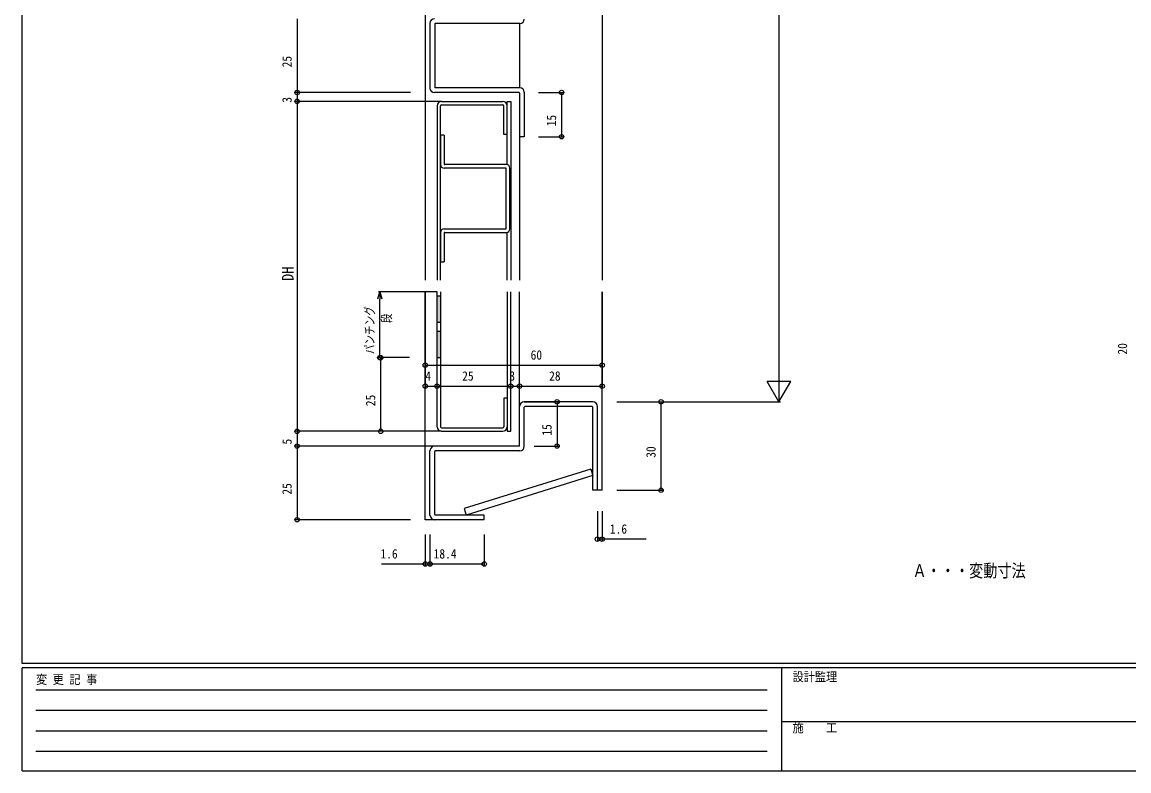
# Model space of a CAD drawing. Units: millimetres, scale not verified. Extents: x -397 to 397, y -282 to 282.
# Drawn here: x -393.9 to -18.4, y -282.1 to -28.1 of the extents above; entities that cross this region are included whole.
import ezdxf
from ezdxf.enums import TextEntityAlignment as Align

# ---------------------------------------------------------------- set-up
doc = ezdxf.new("R2010")
doc.units = ezdxf.units.MM
doc.header["$LTSCALE"] = 2
for name, color, linetype in [('0-1_USER1', 3, 'Continuous'), ('0-2_YKK_11', 7, 'Continuous'), ('0-3_YKK_12', 2, 'Continuous'), ('0-4_YKK_13', 4, 'Continuous'), ('0-7_YKK_D', 6, 'Continuous'), ('0-8_YKK_ZWAK', 7, 'Continuous')]:
    doc.layers.add(name, color=color, linetype=linetype)
doc.styles.add('ＭＳ ゴシック', font='')
doc.styles.get('ＭＳ ゴシック').set_extended_font_data('MS Gothic')

msp = doc.modelspace()

# ---------------------------------------------------------------- linework, layer by layer
at = {"layer": '0-2_YKK_11'}
for p, q in [((-255.538, -28.467), (-255.538, -50.467)), ((-253.938, -28.767), (-253.938, -50.167)), ((-225.038, -28.567), (-253.738, -28.567)), ((-225.338, -51.967), (-254.038, -51.967)), ((-225.038, -50.367), (-253.738, -50.367)), ((-225.138, -52.167), (-225.138, -66.967)), ((-223.538, -51.867), (-223.538, -66.967)), ((-251.638, -54.967), (-230.838, -54.967)), ((-251.638, -56.167), (-230.838, -56.167)), ((-229.338, -76.43), (-229.338, -54.967)), ((-229.338, -54.967), (-228.138, -54.967)), ((-228.138, -54.967), (-228.138, -115.628)), ((-253.138, -56.467), (-253.138, -115.628)), ((-251.938, -115.628), (-251.938, -56.467)), ((-250.738, -66.43), (-251.938, -66.43)), ((-251.938, -66.43), (-251.938, -76.43)), ((-250.738, -66.43), (-250.738, -76.23)), ((-223.538, -66.967), (-225.138, -66.967)), ((-229.838, -77.63), (-250.738, -77.63)), ((-229.638, -76.43), (-250.538, -76.43)), ((-229.638, -98.03), (-229.638, -77.83)), ((-228.438, -98.23), (-228.438, -77.63)), ((-251.938, -99.43), (-251.938, -109.43)), ((-250.738, -98.23), (-229.838, -98.23)), ((-250.738, -99.63), (-250.738, -109.43)), ((-250.538, -99.43), (-229.638, -99.43)), ((-229.338, -115.628), (-229.338, -99.43)), ((-251.938, -109.43), (-250.738, -109.43)), ((-253.138, -165.41), (-253.138, -119.608)), ((-251.938, -119.608), (-251.938, -165.41)), ((-229.338, -119.608), (-229.338, -166.91)), ((-228.138, -166.91), (-228.138, -119.608)), ((-253.138, -120.91), (-251.938, -120.91)), ((-253.138, -129.91), (-251.938, -129.91)), ((-253.138, -132.91), (-251.938, -132.91)), ((-253.138, -141.91), (-251.938, -141.91)), ((-230.538, -155.71), (-230.538, -165.41)), ((-229.338, -155.71), (-230.538, -155.71)), ((-200.338, -156.91), (-223.538, -156.91)), ((-225.138, -171.71), (-225.138, -158.51)), ((-223.538, -172.01), (-223.538, -158.71)), ((-200.538, -158.51), (-223.338, -158.51)), ((-200.338, -186.91), (-200.338, -158.71)), ((-198.738, -186.91), (-198.738, -158.51)), ((-251.638, -165.71), (-230.838, -165.71)), ((-251.638, -166.91), (-230.838, -166.91)), ((-229.338, -166.91), (-228.138, -166.91)), ((-225.338, -171.91), (-253.938, -171.91)), ((-255.538, -195.31), (-255.538, -173.51)), ((-253.938, -195.11), (-253.938, -173.71)), ((-225.038, -173.51), (-253.738, -173.51)), ((-198.738, -186.91), (-200.338, -186.91)), ((-237.138, -196.91), (-253.938, -196.91)), ((-237.138, -195.31), (-253.738, -195.31)), ((-237.138, -196.91), (-237.138, -195.31))]:
    msp.add_line(p, q, dxfattribs=at)
msp.add_lwpolyline([(-229.338, -66.167), (-230.538, -66.167), (-230.538, -56.467)], dxfattribs=at)
for centre, radius, start, end in [((-254.038, -28.467), 1.5, 90, 180), ((-253.738, -28.767), 0.2, 90, 180), ((-225.038, -27.067), 1.5, 270, 0), ((-254.038, -50.467), 1.5, 180, 270), ((-253.738, -50.167), 0.2, 180, 270), ((-225.338, -52.167), 0.2, 0, 90), ((-225.038, -51.867), 1.5, 0, 90), ((-251.638, -56.467), 1.5, 90, 180), ((-251.638, -56.467), 0.3, 90, 180), ((-230.838, -56.467), 1.5, 0, 90), ((-230.838, -56.467), 0.3, 0, 90), ((-250.738, -76.43), 1.2, 180, 270), ((-250.538, -76.23), 0.2, 180, 270), ((-229.838, -77.83), 0.2, 0, 90), ((-229.638, -77.63), 1.2, 0, 90), ((-250.738, -99.43), 1.2, 90, 180), ((-250.538, -99.63), 0.2, 90, 180), ((-229.838, -98.03), 0.2, 270, 0), ((-229.638, -98.23), 1.2, 270, 0), ((-223.538, -158.51), 1.6, 90, 180), ((-200.338, -158.51), 1.6, 0, 90), ((-223.338, -158.71), 0.2, 90, 180), ((-200.538, -158.71), 0.2, 0, 90), ((-251.638, -165.41), 1.5, 180, 270), ((-251.638, -165.41), 0.3, 180, 270), ((-230.838, -165.41), 1.5, 270, 0), ((-230.838, -165.41), 0.3, 270, 0), ((-253.938, -173.51), 1.6, 90, 180), ((-225.338, -171.71), 0.2, 270, 0), ((-225.038, -172.01), 1.5, 270, 0), ((-253.738, -173.71), 0.2, 90, 180), ((-253.738, -195.11), 0.2, 180, 270), ((-253.938, -195.31), 1.6, 180, 270)]:
    msp.add_arc(centre, radius, start, end, dxfattribs=at)
for points in [[(-253.138, -120.91), (-251.938, -120.91), (-253.138, -129.91), (-251.938, -129.91)], [(-253.138, -132.91), (-251.938, -132.91), (-253.138, -141.91), (-251.938, -141.91)]]:
    msp.add_solid(points, dxfattribs=at)
at = {"layer": '0-3_YKK_12'}
for p, q in [((-257.138, 216.351), (-257.138, -115.628)), ((-197.138, 206.351), (-197.138, -115.628)), ((-225.138, -28.567), (-225.138, -50.367)), ((-197.138, -28.567), (-197.138, -37.515)), ((-225.138, -66.967), (-225.138, -115.628)), ((-257.138, -196.91), (-257.138, -119.608)), ((-225.138, -158.51), (-225.138, -119.608)), ((-197.138, -186.91), (-197.138, -119.608)), ((-197.138, -186.91), (-198.738, -186.91)), ((-254.038, -196.91), (-257.138, -196.91))]:
    msp.add_line(p, q, dxfattribs=at)
at = {"layer": '0-4_YKK_13'}
for p, q in [((-201.023, -179.714), (-243.982, -193.114)), ((-201.023, -179.714), (-200.338, -181.91)), ((-200.338, -181.91), (-243.297, -195.31)), ((-243.982, -193.114), (-243.297, -195.31))]:
    msp.add_line(p, q, dxfattribs=at)
at = {"layer": '0-7_YKK_D'}
for p, q in [((-137.138, 176.351), (-137.138, -156.91)), ((-300.608, -26.967), (-300.608, -51.967)), ((-262.138, -51.967), (-301.108, -51.967)), ((-262.828, -51.967), (-301.108, -51.967)), ((-300.608, -51.967), (-300.608, -54.967)), ((-218.736, -51.967), (-210.385, -51.967)), ((-210.885, -51.967), (-210.885, -66.967)), ((-251.638, -54.967), (-301.108, -54.967)), ((-262.238, -54.967), (-301.108, -54.967)), ((-300.608, -54.967), (-300.608, -166.91)), ((-218.736, -66.967), (-210.385, -66.967)), ((-253.138, -119.608), (-273.038, -119.608)), ((-272.538, -119.608), (-271.892, -122.018)), ((-257.138, -119.608), (-257.138, -152.09)), ((-257.138, -119.608), (-257.138, -144.953)), ((-197.138, -119.608), (-197.138, -152.09)), ((-197.138, -119.608), (-197.138, -144.953)), ((-272.538, -141.91), (-272.538, -122.103)), ((-262.538, -141.91), (-273.038, -141.91)), ((-262.538, -141.91), (-272.738, -141.91)), ((-272.238, -166.91), (-272.238, -141.91)), ((-257.138, -144.453), (-197.138, -144.453)), ((-133.138, -149.981), (-141.138, -149.981)), ((-137.138, -156.91), (-141.138, -149.981)), ((-137.138, -156.91), (-133.138, -149.981)), ((-257.138, -151.59), (-253.138, -151.59)), ((-253.138, -165.41), (-253.138, -151.09)), ((-253.138, -165.41), (-253.138, -151.09)), ((-253.138, -151.59), (-228.138, -151.59)), ((-228.138, -166.91), (-228.138, -151.09)), ((-228.138, -166.91), (-228.138, -151.09)), ((-228.138, -151.59), (-225.138, -151.59)), ((-225.138, -158.51), (-225.138, -151.09)), ((-225.138, -158.51), (-225.138, -151.09)), ((-225.138, -151.59), (-197.138, -151.59)), ((-223.538, -156.91), (-211.929, -156.91)), ((-212.429, -156.91), (-212.429, -171.91)), ((-192.138, -156.91), (-136.638, -156.91)), ((-192.138, -156.91), (-176.638, -156.91)), ((-177.138, -186.91), (-177.138, -156.91)), ((-251.638, -166.91), (-301.108, -166.91)), ((-262.238, -166.91), (-301.108, -166.91)), ((-300.608, -166.91), (-300.608, -171.91)), ((-262.238, -166.91), (-272.738, -166.91)), ((-262.138, -171.91), (-301.108, -171.91)), ((-253.938, -171.91), (-301.108, -171.91)), ((-300.608, -171.91), (-300.608, -196.91)), ((-220.143, -171.91), (-211.929, -171.91)), ((-192.138, -186.91), (-176.638, -186.91)), ((-198.738, -193.965), (-198.738, -203.99)), ((-197.138, -193.965), (-197.138, -203.99)), ((-262.138, -196.91), (-301.108, -196.91)), ((-257.138, -201.91), (-257.138, -212.41)), ((-255.538, -201.91), (-255.538, -212.41)), ((-255.538, -201.91), (-255.538, -212.41)), ((-237.138, -201.91), (-237.138, -212.41)), ((-197.138, -203.49), (-198.738, -203.49)), ((-182.238, -203.49), (-197.138, -203.49)), ((-272.038, -211.91), (-257.138, -211.91)), ((-257.138, -211.91), (-255.538, -211.91)), ((-255.538, -211.91), (-237.138, -211.91))]:
    msp.add_line(p, q, dxfattribs=at)
msp.add_lwpolyline([(-273.184, -122.018), (-272.538, -119.608), (-272.538, -122.103)], dxfattribs=at)
for centre in [(-300.608, -51.967), (-210.885, -51.967), (-300.608, -54.967), (-210.885, -66.967), (-272.538, -141.91), (-272.238, -141.91), (-257.138, -144.453), (-197.138, -144.453), (-257.138, -151.59), (-253.138, -151.59), (-253.138, -151.59), (-228.138, -151.59), (-228.138, -151.59), (-225.138, -151.59), (-225.138, -151.59), (-197.138, -151.59), (-212.429, -156.91), (-177.138, -156.91), (-300.608, -166.91), (-272.238, -166.91), (-300.608, -171.91), (-212.429, -171.91), (-177.138, -186.91), (-300.608, -196.91), (-198.738, -203.49), (-197.138, -203.49), (-257.138, -211.91), (-255.538, -211.91), (-255.538, -211.91), (-237.138, -211.91)]:
    msp.add_circle(centre, 0.75, dxfattribs=at)
at = {"layer": '0-8_YKK_ZWAK'}
for p, q in [((-393.9, -245.7), (-393.9, 279.3)), ((376.1, -245.7), (-393.9, -245.7)), ((338.3, -247.1), (-393.9, -247.1)), ((-393.9, -282.1), (-393.9, -247.1)), ((-136.3, -247.1), (-136.3, -282.1)), ((-389.301, -254.612), (-141.109, -254.612)), ((-389.301, -261.541), (-141.109, -261.541)), ((-136.3, -265.299), (-7.5, -265.299)), ((-389.301, -268.47), (-141.109, -268.47)), ((-389.301, -275.398), (-141.109, -275.398)), ((-393.9, -282.1), (338.3, -282.1))]:
    msp.add_line(p, q, dxfattribs=at)

# ---------------------------------------------------------------- texts
at = {"layer": '0-1_USER1', "style": 'ＭＳ ゴシック', "width": 0.8}
msp.add_text('Ａ・・・変動寸法', height=4.399, dxfattribs=at).set_placement((-91.84, -217.697), align=Align.BOTTOM_LEFT)
at = {"layer": '0-7_YKK_D', "style": 'ＭＳ ゴシック'}
for s, height, width, p in [('25', 3.189, 0.9, (-301.508, -43.449)), ('3', 3.189, 0.9, (-301.508, -55.449)), ('15', 3.189, 0.9, (-211.785, -63.449)), ('DH', 3.981, 0.9, (-300.608, -115.902)), ('パンチング', 3.189, 0.75, (-273.438, -140.741)), ('\u3000\u3000段', 3.189, 0.75, (-267.738, -136.741)), ('20', 3.189, 0.9, (-18.064, -140.891)), ('25', 3.189, 0.9, (-273.138, -158.391)), ('15', 3.189, 0.9, (-213.329, -168.391)), ('5', 3.189, 0.9, (-301.508, -171.391)), ('30', 3.189, 0.9, (-178.038, -175.891)), ('25', 3.189, 0.9, (-301.508, -188.391))]:
    msp.add_text(s, height=height, rotation=90, dxfattribs=dict(at, width=width)).set_placement(p, align=Align.BOTTOM_LEFT)
at = {"layer": '0-7_YKK_D', "style": 'ＭＳ ゴシック', "width": 0.9}
for s, p in [('60', (-221.402, -143.553)), ('4', (-257.12, -150.69)), ('25', (-244.62, -150.69)), ('3', (-228.62, -150.69)), ('28', (-215.12, -150.69)), ('1.6', (-194.52, -202.59)), ('1.6', (-272.35, -211.01)), ('18.4', (-254.32, -211.01))]:
    msp.add_text(s, height=3.189, dxfattribs=at).set_placement(p, align=Align.BOTTOM_LEFT)
at = {"layer": '0-8_YKK_ZWAK', "style": 'ＭＳ ゴシック', "width": 0.9}
for s, p in [('変 更 記 事', (-389.186, -253.547)), ('設計監理', (-132.531, -252.633)), ('施\u3000\u3000工', (-132.531, -269.954))]:
    msp.add_text(s, height=3.079, dxfattribs=at).set_placement(p, align=Align.BOTTOM_LEFT)

doc.saveas('drawing.dxf')
